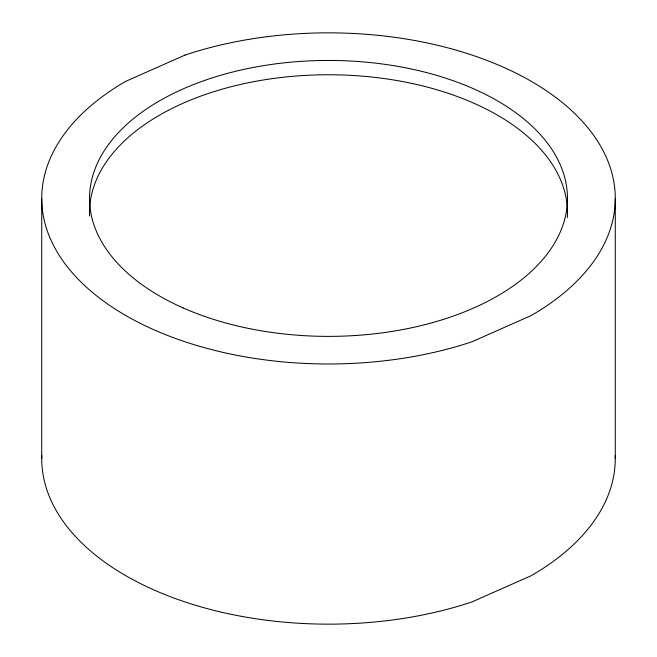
<?xml version="1.0" encoding="UTF-8"?>
<svg xmlns="http://www.w3.org/2000/svg" width="657" height="657" viewBox="0 0 657 657"><rect width="100%" height="100%" fill="white"/><g stroke="black" fill="none" stroke-linecap="round" stroke-linejoin="round"><path stroke-width="0.99" d="M615.272 198.414L615.272 458.586M41.728 198.414L41.728 458.586M89.59 216.022A238.976 137.97 0 0 1 329.83 74.758A238.976 137.97 0 0 1 567.328 217.549M615.223 455.588A286.772 165.564 0 0 1 531.275 575.655L471.89 601.968A286.772 165.564 0 0 1 182.876 601.212A286.772 165.564 0 0 1 41.777 455.588M185.11 55.032L125.725 81.345A286.772 165.564 0 0 0 100.989 299.206A286.772 165.564 0 0 0 471.89 341.804L531.275 315.491A286.772 165.564 0 0 0 556.011 97.622A286.772 165.564 0 0 0 185.11 55.032M183.18 307.944A238.976 137.97 0 0 0 565.455 216.309A238.976 137.97 0 0 0 236.865 70.989A238.976 137.97 0 0 0 183.18 307.944"/></g></svg>
